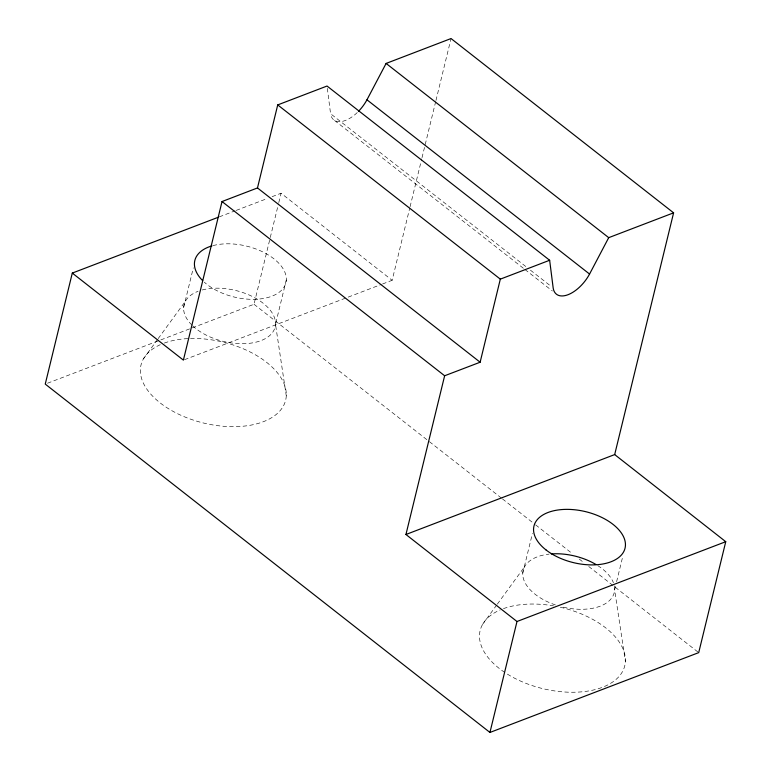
<?xml version="1.0" encoding="UTF-8"?>
<svg xmlns="http://www.w3.org/2000/svg" width="771" height="771" viewBox="0 0 771 771"><rect width="100%" height="100%" fill="white"/><g stroke="black" fill="none" stroke-linecap="round" stroke-linejoin="round"><path stroke-width="0.58" stroke-dasharray="3.85 2.89" d="M183.633 307.581L193.309 267.865M192.278 327.868L254.006 304.266L278.495 203.766M278.784 202.6L281.058 193.251L392.15 280.307L409.786 207.9M286.311 279.95L275.498 324.331L286.282 395.88M410.076 206.724L421.737 158.845M422.016 157.679L435.673 101.618M435.962 100.452L451.035 38.55M522.757 573.152L532.433 533.436M615.48 586.403L614.622 589.902L625.406 661.451M616.617 581.729L622.872 556.026M143.445 358.833L157.486 339.558M158.19 338.594L185.56 301.008M482.569 624.404L496.611 605.129M497.314 604.165L524.694 566.579M219.33 216.853L235.039 210.849M236.167 210.416L267.595 198.407M272.086 196.682L281.058 193.251M47.494 383.235L191.15 328.301M184.52 359.691L381.423 284.403M382.551 283.979L392.15 280.307M327.338 88.347L330.566 113.713L526.651 267.2M530.438 270.168L551.275 286.484M334.556 120.459L524.001 268.761M524.945 269.503L552.422 291.004M254.006 304.266L428.474 440.935M429.418 441.677L501.487 498.133M502.432 498.876L534.669 524.135M535.623 524.878L572.602 553.838M579.233 559.042L583.975 562.753M588.716 566.473L698.709 652.632M560.295 607.23A74.43 41.624 13.7 0 1 619.653 675.753A74.43 41.624 13.7 0 1 505.766 673.093M504.793 672.447A74.43 41.624 13.7 0 1 500.206 609.909M503.453 608.627A74.43 41.624 13.7 0 1 553.52 605.871M202.185 289.983A46.867 26.204 13.7 0 1 266.467 306.097A46.867 26.204 13.7 0 1 256.945 341.919A46.867 26.204 13.7 0 1 192.663 325.805M191.873 325.044A46.867 26.204 13.7 0 1 198.089 291.303M190.504 338.498A74.43 41.624 13.7 0 1 286.234 396.496A74.43 41.624 13.7 0 1 184.288 416.735A74.43 41.624 13.7 0 1 161.081 344.338M164.329 343.056A74.43 41.624 13.7 0 1 189.3 338.536M614.323 585.864A46.867 26.204 13.7 0 1 560.748 606.546M555.438 604.936A46.867 26.204 13.7 0 1 522.863 575.966A46.867 26.204 13.7 0 1 549.087 554.127M597.776 565.615A46.867 26.204 13.7 0 1 613.427 582.76M212.998 245.602A46.867 26.204 13.7 0 1 277.02 261.465A46.867 26.204 13.7 0 1 268.472 297.336A46.867 26.204 13.7 0 1 204.296 282.176M357.281 112.537A27.563 14.389 -51.9 0 1 330.566 113.713"/><path stroke-width="1.16" d="M218.212 217.287L72.301 273.079L45.248 384.093L489.942 732.45L698.709 652.632L725.752 541.695L614.68 454.582L405.941 534.496L516.994 621.503L725.752 541.695M358.534 111.284A27.563 14.389 -51.9 0 0 366.957 99.796L386.107 63.434L451.035 38.55L673.603 212.835L608.714 237.661L589.564 274.052A27.563 14.389 -51.9 0 1 568.025 294.715A27.563 14.389 -51.9 0 1 553.173 287.969L549.646 260.261L327.039 86.034L277.724 104.914L257.485 187.941L222.029 201.539L183.392 360.115L72.301 273.079M405.941 534.496L444.636 375.766L480.131 362.225L500.321 279.141L549.646 260.261M489.942 732.45L516.994 621.503M614.68 454.582L673.603 212.835M386.107 63.434L608.714 237.661M366.957 99.796L589.564 274.052M277.724 104.914L500.321 279.141M257.485 187.941L480.131 362.225M222.029 201.539L444.636 375.766M551.294 553.925A46.867 26.204 13.7 0 1 595.867 564.439M202.686 280.663A46.867 26.204 13.7 0 1 211.938 245.901M546.022 549.935A46.867 26.204 13.7 0 0 623.498 552.084A46.867 26.204 13.7 0 0 568.979 509.39A46.867 26.204 13.7 0 0 546.022 549.935"/></g></svg>
